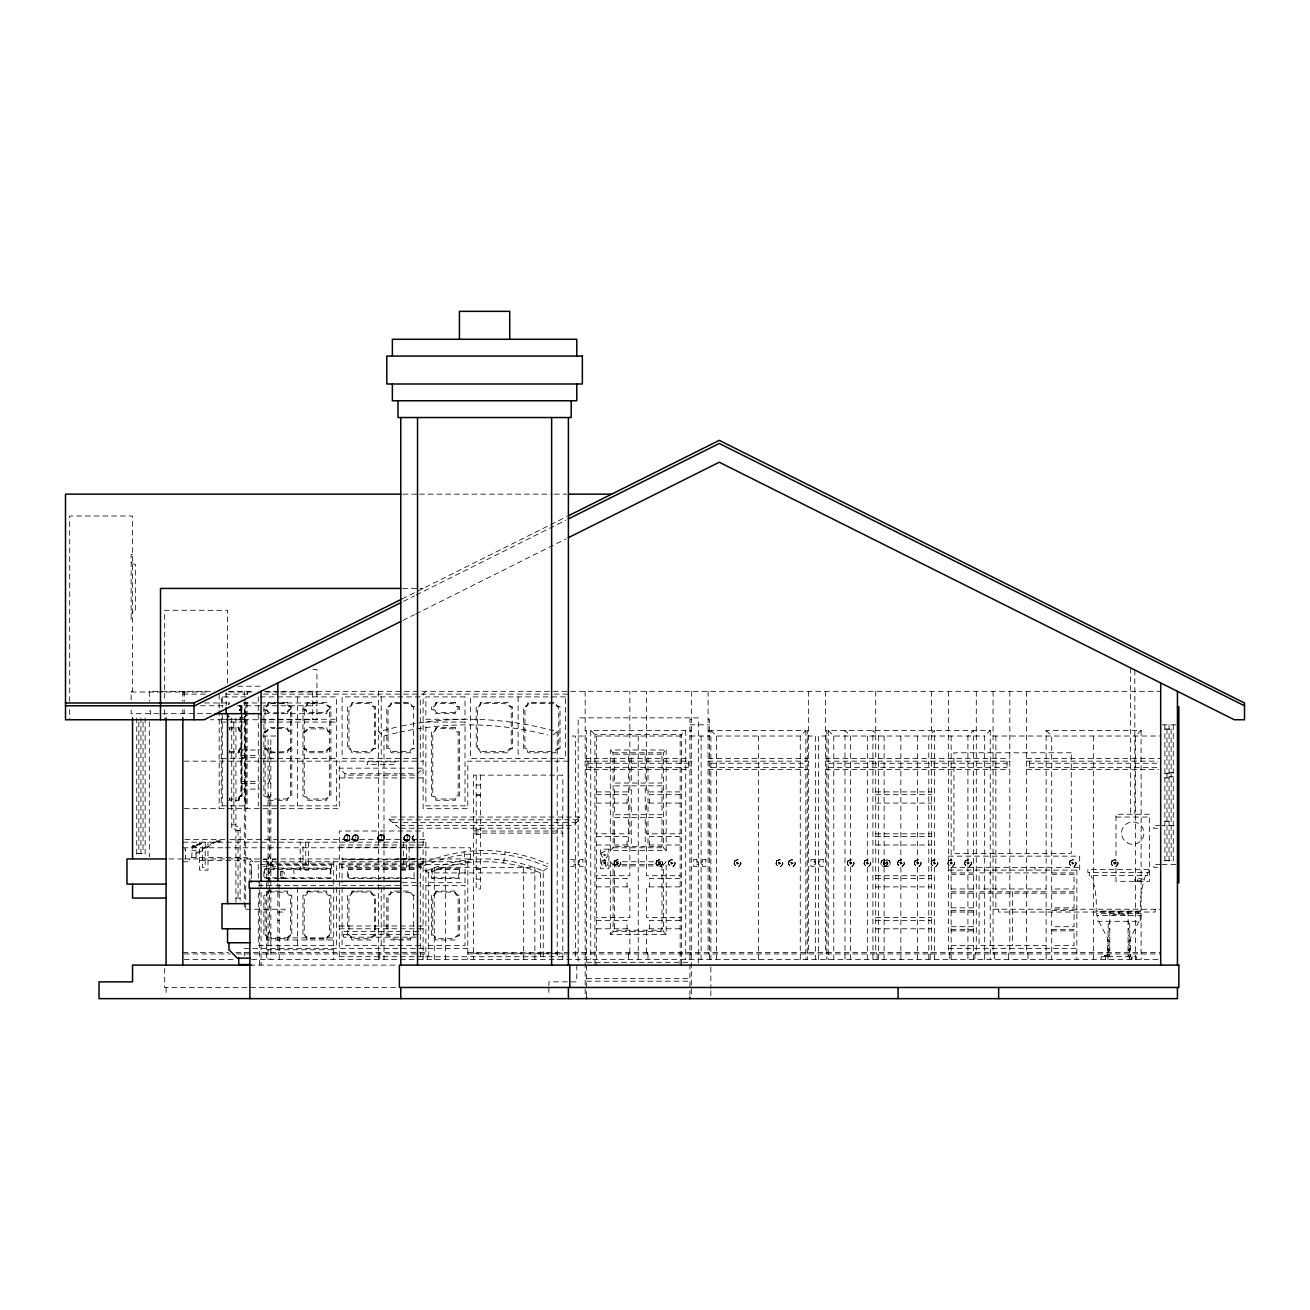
<?xml version="1.0" encoding="UTF-8"?>
<svg xmlns="http://www.w3.org/2000/svg" width="1310" height="1310" viewBox="0 0 1310 1310"><rect width="100%" height="100%" fill="white"/><g stroke="black" fill="none" stroke-linecap="round" stroke-linejoin="round"><path stroke-width="0.75" stroke-dasharray="5 3.75" d="M1131.971 956.742L1131.856 959.526L1131.856 955.334M229.315 728.9L238.682 728.9A4.896 3.455 -90 0 0 241.122 732.372L240.876 732.372A4.896 3.455 -90 0 1 238.436 728.9L238.371 728.344M229.61 728.344L229.561 728.9A4.896 3.455 -90 0 1 229.217 730.079M238.371 752.087L238.436 751.514A4.896 3.455 -90 0 1 240.876 748.059L241.286 747.977M238.371 799.575L238.436 799.018A4.896 3.455 -90 0 1 240.876 795.547L240.876 707.22A4.896 3.455 -90 0 1 239.321 705.959A4.896 3.455 90 0 0 240.876 707.22M503.646 862.995L505.103 851.909M197.024 845.507L200.332 843.591M1109.799 949.079L1108.113 951.682M247.099 694.12L248.261 691.32M268.059 783.511L269.451 780.727L269.451 750.008L270.843 747.191M268.059 858.951L269.451 856.151L269.451 797.479L270.843 794.695M268.059 934.39L269.451 931.59L269.451 872.918L270.843 870.118M1139.061 921.29L1130.35 938.222L1130.35 956.742L1130.268 955.334L1132.757 955.334L1132.757 956.742M191.784 857.559L192.259 846.096L201.56 843.591L195.632 846.096L192.259 846.096M1109.799 922.125L1108.113 924.582L1107.998 959.526M1128.09 929.838L1129.793 927.382M1108.113 937.174L1109.799 934.816M1108.113 946.033L1109.799 943.675M1128.09 942.234L1129.793 939.876M1128.09 951.093L1129.793 948.735M1129.793 954.368L1128.09 956.742L1128.09 911.121M885.838 866.237L888.033 863.356L886.002 862.389L887.361 864.207L887.771 862.389L885.953 862.438L887.427 864.174M885.625 866.336L887.59 864.027L887.017 861.063L884.332 859.655L881.548 860.866L880.779 863.798L882.596 866.237L888.295 866.336L890.26 864.027L889.687 861.063L887.001 859.655L884.234 860.866L883.464 863.798L885.265 866.237M425.897 691.32L423.114 694.12L423.114 808.663L467.817 808.663L467.817 761.159L568.393 761.159M417.53 773.735L423.114 768.151L339.29 768.151L344.89 773.735L397.339 773.735M666.168 850.567L663.384 847.783L663.384 752.792L666.168 749.991L610.296 749.991L610.296 850.567L666.168 850.567L666.168 749.991M680.152 965.11L680.152 736.024L685.736 730.44L590.745 730.44L590.745 959.526M610.296 850.567L613.096 847.783L613.096 752.792L610.296 749.991M666.168 934.39L663.384 931.59L663.384 864.534L666.168 861.751L610.296 861.751L610.296 934.39L666.168 934.39L666.168 861.751M800.279 959.526L800.279 736.024L805.863 730.44L710.871 730.44L710.871 959.526M610.296 934.39L613.096 931.59L613.096 864.534L610.296 861.751M984.678 959.526L984.678 736.024L990.262 730.44L828.215 730.44L828.215 959.526M1046.133 959.526L1046.133 730.44L1141.125 730.44L1135.541 736.024L1135.541 959.526M399.37 828.215L389.578 819.831L389.578 817.047L579.56 817.047L579.56 819.831L573.043 825.431L396.111 825.431M553.033 734.926L557.208 731.651L539.13 727.165A325.486 325.486 0 0 0 400.008 726.395M417.53 865.206L428.697 872.918A145.279 145.279 0 0 1 540.457 872.918L548.841 867.138L534.218 861.603A153.663 153.663 0 0 0 434.92 861.603L420.313 867.138M199.595 843.591L196.549 844.541L196.549 845.605M401.941 599.014L566.722 516.631M403.529 601.356L414.468 595.87M416.302 594.969L547.695 529.256M549.529 528.356L565.953 520.135M402.923 620.383L414.353 614.685M415.728 613.997L565.887 538.901M419.364 864.502L434.019 858.951A156.463 156.463 0 0 1 535.119 858.951L547.957 863.814M425.897 870.986L436.738 866.892A148.079 148.079 0 0 1 532.417 866.892L543.241 870.986L543.241 956.742M1137.538 880.959L1135.688 881.548L1134.542 879.976L1135.688 878.404L1143.188 879.01L1143.188 880.959L1137.538 880.959L1137.538 879.01M396.488 727.165L378.41 731.651L383.994 736.024L383.994 959.526M291.098 708.874L290.542 708.939A4.896 4.896 0 0 0 287.07 712.411L280.88 712.967M330.218 708.874L329.645 708.939A4.896 4.896 0 0 0 326.19 712.411L307.703 712.411A4.896 4.896 0 0 0 304.248 708.939L303.674 708.874M264.555 732.437L265.128 732.372A4.896 4.896 0 0 0 268.599 728.9L274.773 728.344M303.674 732.437L304.248 732.372A4.896 4.896 0 0 0 307.703 728.9L326.19 728.9A4.896 4.896 0 0 0 329.645 732.372L330.218 732.437M291.098 747.977L290.542 748.059A4.896 4.896 0 0 0 287.07 751.514L276.819 752.087M330.218 747.977L329.645 748.059A4.896 4.896 0 0 0 326.19 751.514L307.703 751.514A4.896 4.896 0 0 0 304.248 748.059L303.674 747.977M282.223 878.044L280.422 878.044A3.488 3.488 0 0 0 284.81 874.671A3.488 3.488 0 0 0 280.422 871.297L282.223 871.297M406.346 867.335L406.346 842.183M347.674 839.464L346.282 839.464M356.058 839.464L354.666 839.464M381.898 839.464L380.506 839.464M407.738 839.464L406.346 839.464M403.038 494.148L417.35 494.148M419.397 494.148L552.378 494.148M554.425 494.148L566.69 494.148M132.556 554.425L131.147 554.425L131.147 621.48L132.556 621.48M131.147 562.809L132.556 562.809M132.556 564.201L135.339 564.201L135.339 611.688L132.556 611.688M402.76 588.436L423.114 588.436M131.147 613.096L132.556 613.096M312.894 669.459L316.938 669.459L316.938 719.747L210.632 719.747M237.732 686.211L261.41 686.211M210.452 691.32L149.307 691.32L149.307 701.096M228.3 691.32L252.339 691.32M264.44 691.32L1160.693 691.32M131.147 692.024L209.223 692.024M251.864 692.024L226.139 692.024L226.139 705.795M266.061 692.024L278.244 692.024M280.274 692.024L316.938 692.024M182.843 692.712L184.235 692.712M182.843 694.12L207.275 694.12M225.14 694.12L251.192 694.12M263.474 694.12L552.018 694.12M554.064 694.12L568.393 694.12M245.969 696.904L221.275 696.904L221.275 707.072M260.231 696.904L336.506 696.904L336.506 805.863L260.231 805.863M204.507 702.979L229.037 702.979M243.349 702.979L316.938 702.979M200.43 705.779L224.96 705.779M237.225 705.779L316.938 705.779M239.681 705.451A4.192 2.964 -90 0 0 241.777 706.679L242.023 796.087A4.192 2.964 -90 0 0 239.059 800.279L228.939 800.279M241.531 707.302L241.531 795.481M241.286 708.874L240.876 708.939A4.896 3.455 -90 0 0 239.321 710.216M149.307 710.871L150.716 710.871L150.716 716.472L149.307 716.472M278.85 712.967L268.599 712.411A4.896 4.896 0 0 0 265.128 708.939L264.555 708.874M211.287 713.672L131.147 713.672L131.147 709.742M264.112 713.672L326.73 713.672A4.192 4.192 0 0 1 330.922 709.48M244.299 716.472L245.707 716.472M244.299 717.864L235.931 717.864L235.931 826.266L240.123 826.266L240.123 900.248M221.275 719.255L245.969 719.255M260.231 719.255L336.506 719.255M691.32 719.255L689.928 719.255L689.928 962.572M708.088 719.255L709.48 719.255L709.48 959.526M221.275 722.056L245.969 722.056M260.231 722.056L336.506 722.056M689.928 724.839L709.48 724.839M1162.085 724.839L1176.053 724.839M228.939 727.639L239.059 727.639A4.192 2.964 -90 0 0 242.023 731.832L241.777 731.832A4.192 2.964 -90 0 1 238.813 727.639M276.819 728.344L287.07 728.9A4.896 4.896 0 0 0 290.542 732.372L291.098 732.437M1164.868 729.031L1173.252 729.031M585.161 730.44L586.553 730.44L586.553 998.646M689.928 730.44L691.32 730.44M708.088 730.44L709.48 730.44M808.663 730.44L807.271 730.44L807.271 959.526M825.431 730.44L826.823 730.44L826.823 959.526M689.928 731.913L691.32 731.913M708.088 731.913L709.48 731.913M262.819 736.024L268.059 736.024L268.059 959.526M275.87 736.024L270.843 736.024L270.843 959.526M572.028 736.024L575.368 736.024L575.368 959.526M578.168 736.024L586.553 736.024M590.745 730.44L596.328 736.024L680.152 736.024M689.928 736.024L709.48 736.024M710.871 730.44L716.472 736.024L800.279 736.024M807.271 736.024L815.639 736.024L815.639 959.526M826.823 736.024L818.439 736.024L818.439 959.526M828.215 730.44L833.799 736.024L984.678 736.024M993.062 736.024L1160.693 736.024M241.515 749.991L259.396 749.991M274.773 752.087L268.599 751.514A4.896 4.896 0 0 0 265.128 748.059L264.555 747.977M228.939 752.792L239.059 752.792A4.192 2.964 -90 0 1 242.023 748.6L241.777 748.6A4.192 2.964 -90 0 0 238.813 752.792M547.842 752.792L527.881 752.792A4.192 4.192 0 0 0 523.689 748.6L523.689 706.679A4.192 4.192 0 0 0 527.881 702.487L555.817 702.487A4.192 4.192 0 0 0 560.009 706.679L560.009 748.6A4.192 4.192 0 0 0 555.817 752.792L549.84 752.792M613.096 752.792L663.384 752.792M241.515 755.575L259.396 755.575M241.515 757.671L259.396 757.671M221.275 758.375L245.969 758.375M260.231 758.375L336.506 758.375M585.161 758.375L691.32 758.375M708.088 758.375L808.663 758.375M825.431 758.375L1009.813 758.375M1026.582 758.375L1160.693 758.375M184.235 761.159L423.114 761.159M585.161 761.159L691.32 761.159M708.088 761.159L808.663 761.159M825.431 761.159L1009.813 761.159M1026.582 761.159L1157.893 761.159M587.944 763.255L688.52 763.255M710.871 763.255L805.863 763.255M828.215 763.255L1007.03 763.255M1029.382 763.255L1157.893 763.255M587.944 767.447L688.52 767.447M710.871 767.447L805.863 767.447M828.215 767.447L1007.03 767.447M1029.382 767.447L1157.893 767.447M585.161 769.543L691.32 769.543M708.088 769.543L808.663 769.543M825.431 769.543L1009.813 769.543M1026.582 769.543L1158.646 769.543M1169.06 772.343L1173.252 772.343M399.37 773.735L413.485 773.735M1164.868 773.735L1169.06 773.735M414.73 775.127L347.674 775.127L347.674 777.927M1169.06 776.535L1173.252 776.535M339.29 777.927L423.114 777.927M1164.868 777.927L1169.06 777.927M241.515 781.415L259.396 781.415M241.515 783.511L259.396 783.511M476.201 784.985L480.377 784.985M241.515 789.111L259.396 789.111M596.328 791.895L629.848 791.895L629.848 691.32M680.152 791.895L646.616 791.895L646.616 691.32M875.719 791.895L931.59 791.895M476.201 794.695L480.377 794.695M596.328 794.695L627.064 794.695L627.064 803.079M680.152 794.695L649.416 794.695L649.416 803.079M875.719 794.695L931.59 794.695M476.201 795.579L480.377 795.579M238.813 800.279A4.192 2.964 -90 0 1 241.777 796.087L242.023 796.087M596.328 803.079L629.848 803.079L629.848 833.799L596.328 833.799M680.152 803.079L646.616 803.079L646.616 833.799L680.152 833.799M875.719 803.079L931.59 803.079M184.235 808.663L339.29 808.663L339.29 761.159M1115.989 817.047L1149.509 817.047M389.578 819.831L579.56 819.831M1164.868 821.239L1169.06 821.239M392.853 822.631L400.991 822.631M403.038 822.631L551.837 822.631M553.884 822.631L570.194 822.631M572.224 822.631L576.302 822.631M231.739 824.858L235.931 824.858M1160.693 825.431L1153.701 825.431L1153.701 828.215L1160.693 828.215M1162.085 825.431L1164.868 825.431M1169.06 825.431L1175.774 825.431M400.762 828.215L569.784 828.215M476.201 829.623L480.377 829.623M235.931 830.458L240.123 830.458M473.401 831.015L562.809 831.015M473.401 833.111L562.809 833.111M875.719 833.799L931.59 833.799M476.201 834.503L480.377 834.503M596.328 836.599L627.064 836.599L627.064 844.983M680.152 836.599L649.416 836.599L649.416 844.983M875.719 836.599L931.59 836.599M184.89 839.399L227.776 839.399M229.823 839.399L262.508 839.399M264.538 839.399L278.834 839.399M280.88 839.399L401.4 839.399M403.431 839.399L417.743 839.399M419.773 839.399L425.897 839.399L425.897 956.742M182.843 842.183L425.897 842.183M339.29 844.983L423.114 844.983M596.328 844.983L629.848 844.983L629.848 875.719L596.328 875.719M680.152 844.983L646.616 844.983L646.616 875.719L680.152 875.719M875.719 844.983L931.59 844.983M191.784 846.882L196.107 846.882L196.107 853.432M339.29 847.21L423.114 847.21M182.843 847.783L223.699 847.783M225.516 847.783L258.414 847.783M260.051 847.783L274.756 847.783M276.312 847.783L397.307 847.783M399.353 847.783L413.649 847.783M415.696 847.783L470.601 847.783L470.601 861.751L249.899 861.751L249.899 882.694M613.096 847.783L663.384 847.783M191.784 850.288L196.107 850.288M136.748 853.367L145.132 853.367M948.358 856.151L1079.669 856.151L1079.669 870.118L948.358 870.118M398.191 858.607L396.93 859.294M401.646 858.607L414.5 858.607M169.039 858.951L182.843 858.951M184.595 858.951L470.601 858.951M398.191 859.294L395.866 859.655M401.106 859.294L414.5 859.294M263.31 859.655L266.651 859.655L266.651 959.526M275.591 859.655L272.251 859.655L272.251 866.336L275.591 866.336M570.62 859.655L573.976 859.655L573.976 866.336L570.62 866.336M199.611 860.342L244.299 860.342M1164.868 860.342L1173.252 860.342M182.843 861.751L189.819 861.751L189.819 858.951M266.651 861.98L268.059 861.98M270.843 861.98L272.251 861.98M573.976 861.98L575.368 861.98M578.168 861.98L579.56 861.98M696.904 861.98L698.312 861.98M701.096 861.98L702.487 861.98M814.247 861.98L815.639 861.98M818.439 861.98L819.831 861.98M266.651 863.143L333.706 863.143M339.29 863.143L423.114 863.143M266.651 864.207L268.059 864.207M270.843 864.207L272.251 864.207M573.976 864.207L575.368 864.207M578.168 864.207L579.56 864.207M696.904 864.207L698.312 864.207M701.096 864.207L702.487 864.207M814.247 864.207L815.639 864.207M818.439 864.207L819.831 864.207M249.899 864.534L251.291 864.534L251.291 882.694M260.281 864.534L274.314 864.534M276.328 864.534L336.506 864.534L336.506 882.694M339.29 864.534L423.114 864.534M425.897 864.534L465.017 864.534L465.017 882.694L425.897 882.694M613.096 864.534L663.384 864.534M1160.693 864.534L1153.701 864.534L1153.701 867.335L1160.693 867.335M1162.085 864.534L1176.053 864.534M263.31 866.336L266.651 866.336M951.142 867.335L1079.669 867.335M274.838 868.022L268.747 868.022L268.747 865.239L331.61 865.239L331.61 868.022L276.869 868.022M251.291 868.726L251.291 878.502M414.73 868.726L347.674 868.726L347.674 878.502L414.73 878.502M476.201 868.53L480.377 868.53M274.51 869.431L264.555 869.431L264.555 877.815L330.218 877.815L330.218 869.431L276.492 869.431M476.201 869.431L480.377 869.431M400.762 870.118L409.146 870.118L409.146 842.183M434.281 872.918L534.873 872.918M951.142 872.918L973.494 872.918M1046.133 872.918L979.078 872.918L979.078 888.982L1046.133 888.982M1051.717 872.918L1074.069 872.918L1074.069 888.982L1051.717 888.982M951.142 874.31L973.494 874.31M1051.717 874.31L1074.069 874.31M875.719 875.719L931.59 875.719M596.328 878.502L627.064 878.502L627.064 886.886M680.152 878.502L649.416 878.502L649.416 886.886M875.719 878.502L931.59 878.502M476.201 879.141L480.377 879.141M402.268 882.694L420.313 882.694M258.283 885.495L336.506 885.495M342.09 885.495L420.313 885.495M425.897 885.495L465.017 885.495L465.017 945.558L425.897 945.558M596.328 886.886L629.848 886.886L629.848 917.622L596.328 917.622M680.152 886.886L646.616 886.886L646.616 917.622L680.152 917.622M875.719 886.886L931.59 886.886M951.142 888.982L973.494 888.982M951.142 891.783L973.494 891.783M1046.133 891.783L979.078 891.783L979.078 945.558L1046.133 945.558M1051.717 891.783L1074.069 891.783L1074.069 907.846L1051.717 907.846M951.142 893.174L973.494 893.174M979.078 893.174L1046.133 893.174M1051.717 893.174L1074.069 893.174M235.931 898.071L240.123 898.071M951.142 907.846L973.494 907.846M993.062 909.238L1160.693 909.238M951.142 910.63L973.494 910.63M1051.717 910.63L1074.069 910.63L1074.069 926.694L1051.717 926.694M277.835 912.038L284.81 912.038L284.81 909.238L244.299 909.238L244.299 703.061M951.142 912.038L973.494 912.038M1141.239 913.43L1096.667 913.43L1096.667 915.526L1141.239 915.526M875.719 917.622L931.59 917.622M277.835 920.422L279.226 920.422M596.328 920.422L627.064 920.422L627.064 928.79M680.152 920.422L649.416 920.422L649.416 928.79M875.719 920.422L931.59 920.422M339.29 926.006L423.114 926.006M951.142 926.694L973.494 926.694M339.29 928.79L423.114 928.79M596.328 928.79L629.848 928.79L629.848 952.55M680.152 928.79L646.616 928.79L646.616 952.55M875.719 928.79L931.59 928.79M951.142 929.494L973.494 929.494M1051.717 929.494L1074.069 929.494L1074.069 945.558L1051.717 945.558M951.142 930.886L973.494 930.886M1051.717 930.886L1074.069 930.886M418.922 931.59L343.482 931.59L343.482 937.174L418.922 937.174M613.096 931.59L663.384 931.59M343.482 934.39L418.922 934.39M266.651 937.878L333.706 937.878M397.7 939.27L391.526 938.697A4.896 4.896 0 0 0 388.055 935.242L388.055 895.811A4.896 4.896 0 0 0 391.526 892.339L409.997 892.339A4.896 4.896 0 0 0 413.469 895.811L413.469 935.242A4.896 4.896 0 0 0 409.997 938.697L399.746 939.27M266.651 939.974L333.706 939.974M420.313 945.558L342.09 945.558L342.09 887.492M951.142 945.558L973.494 945.558M467.817 948.358L244.299 948.358L244.299 955.809M948.358 948.358L1076.869 948.358M266.651 949.75L333.706 949.75M182.843 952.55L228.48 952.55M235.8 952.55L426.601 952.55L426.601 953.942M467.817 952.55L1160.693 952.55M473.401 953.238L562.809 953.238M184.235 953.942L230.232 953.942M236.651 953.942L427.306 953.942L427.306 959.526M467.817 953.942L1159.989 953.942M339.29 956.742L567.115 956.742M184.235 959.526L233.295 959.526M251.635 959.526L1159.284 959.526M586.553 962.326L689.928 962.326M249.899 965.11L397.241 965.11M586.553 978.39L689.928 978.39M586.553 981.174L689.928 981.174M395.587 987.462L164.683 987.462L164.683 967.14M249.899 858.951L252.683 861.751M1046.133 730.44L1051.717 736.024L1051.717 959.526M885.478 866.336L883.513 864.027L884.086 861.063L886.772 859.655L889.539 860.866L890.325 863.798L888.508 866.237L882.809 866.336L880.828 864.027L881.417 861.063L884.103 859.655L886.87 860.866L887.64 863.798M1128.09 934.816L1129.793 937.174M1128.09 943.675L1129.793 946.033M1129.793 951.682L1128.09 949.079M1108.113 939.876L1109.799 942.234M1108.113 948.735L1109.799 951.093M1108.113 954.368L1109.799 956.742L1109.799 911.121M1128.09 922.125L1129.793 924.582L1129.793 959.526M1108.113 927.382L1109.799 929.838M1098.828 921.29L1107.556 938.222L1107.556 956.742M269.451 780.727L270.843 783.511M268.059 794.695L269.451 797.479M269.451 856.151L270.843 858.951M268.059 870.118L269.451 872.918M269.451 931.59L270.843 934.39M268.059 747.191L269.451 750.008M464.051 851.909L465.508 862.995M185.627 850.567L184.825 848.585A2.8 2.8 0 0 1 185.627 850.567L185.627 858.951M229.61 752.087L229.561 751.514A4.896 3.455 90 0 0 229.217 750.335M229.315 751.514L238.682 751.514A4.896 3.455 -90 0 1 241.122 748.059M229.61 799.575L229.561 799.018A4.896 3.455 -90 0 0 229.217 797.839M229.315 799.018L238.682 799.018A4.896 3.455 -90 0 1 241.122 795.547M1173.252 724.839L1173.252 864.534M1171.156 729.031L1171.156 860.342M1169.06 724.839L1169.06 864.534M1166.964 729.031L1166.964 860.342M1164.868 724.839L1164.868 864.534M1155.092 909.238L1155.092 912.038L998.646 912.038L998.646 909.238M1147.527 872.509L1147.527 875.653L1089.265 875.653L1089.265 872.509M1141.125 730.44L1141.125 959.526M1140.208 915.526L1140.208 921.29L1097.698 921.29L1097.698 915.526M1138.128 913.43L1138.128 911.858L1099.761 911.858L1099.761 913.43M1136.392 959.526L1136.392 956.742L1101.17 956.742L1101.17 959.526M1134.837 670.016L1134.837 814.247M1130.645 667.92L1130.645 814.247M1129.547 956.742L1129.547 959.526M1124.75 915.526L1124.75 914.478L1113.14 914.478L1113.14 915.526M1118.953 911.858L1118.953 914.478M1106.917 956.742L1106.917 955.334L1104.346 955.334L1104.346 956.742M1106.017 955.334L1105.869 956.742M1105.706 956.742L1105.706 959.526M1104.428 955.334L1104.428 956.742M1093.637 736.024L1093.637 959.526M1076.869 870.118L1076.869 959.526M1034.966 867.335L1034.966 870.118M1029.382 761.159L1029.382 769.543M1027.973 953.942L1027.973 959.526M1027.286 952.55L1027.286 953.942M1026.582 691.32L1026.582 952.55M1012.614 891.783L1012.614 945.558M1009.813 691.32L1009.813 952.55M1009.126 952.55L1009.126 953.942M1008.422 953.942L1008.422 959.526M1007.03 761.159L1007.03 769.543M995.846 736.024L995.846 909.238M994.454 953.942L994.454 959.526M993.75 952.55L993.75 953.942M993.062 691.32L993.062 952.55M990.262 730.44L990.262 959.526M976.294 691.32L976.294 952.55M975.59 952.55L975.59 953.942M974.902 953.942L974.902 959.526M973.494 959.526L973.494 730.44L967.91 736.024L967.91 959.526M951.142 736.024L951.142 959.526M949.75 953.942L949.75 959.526M949.046 952.55L949.046 953.942M948.358 691.32L948.358 952.55M934.39 959.526L934.39 730.44L928.79 736.024L928.79 959.526M931.59 691.32L931.59 952.55M930.886 952.55L930.886 953.942M930.198 953.942L930.198 959.526M917.622 736.024L917.622 959.526M900.854 736.024L900.854 959.526M884.103 736.024L884.103 959.526M878.502 959.526L878.502 736.024L872.918 730.44L872.918 959.526M877.111 953.942L877.111 959.526M876.406 952.55L876.406 953.942M875.719 691.32L875.719 952.55M867.335 736.024L867.335 959.526M850.567 959.526L850.567 736.024L844.983 730.44L844.983 959.526M833.799 736.024L833.799 959.526M826.119 952.55L826.119 953.942M825.431 691.32L825.431 952.55M808.663 691.32L808.663 952.55M807.959 952.55L807.959 953.942M805.863 730.44L805.863 959.526M758.375 736.024L758.375 959.526M716.472 736.024L716.472 959.526M710.871 967.091L710.871 988.788M710.871 990.753L710.871 998.646M708.775 952.55L708.775 953.942M708.088 691.32L708.088 952.55M701.096 736.024L701.096 959.526M698.312 963.079L698.312 717.864L578.168 717.864L578.168 965.11M691.32 691.32L691.32 994.912M690.616 952.55L690.616 953.942M689.928 964.324L689.928 995.24M688.52 761.159L688.52 769.543M685.736 730.44L685.736 959.526M681.544 965.11L681.544 734.632L594.937 734.632L594.937 965.11M648.008 953.942L648.008 959.526M647.32 952.55L647.32 953.942M638.232 736.024L638.232 959.526M629.16 952.55L629.16 953.942M628.456 953.942L628.456 959.526M596.328 736.024L596.328 965.11M587.944 761.159L587.944 769.543M585.848 952.55L585.848 953.942M585.161 691.32L585.161 994.912M576.777 965.11L576.777 981.878L548.841 981.878L548.841 985.611M562.809 959.526L562.809 775.127L473.401 775.127L473.401 959.526M557.208 731.651L557.208 959.526M548.841 987.462L548.841 994.912M540.457 872.918L540.457 956.742M534.873 959.526L534.873 867.335L434.281 867.335L434.281 959.526M523.689 867.335L523.689 959.526M518.105 696.904L518.105 758.375M480.377 775.127L480.377 831.015M480.377 833.111L480.377 888.982L476.201 888.982L476.201 833.111M476.201 775.127L476.201 831.015M467.817 861.751L467.817 959.526M445.466 867.335L445.466 959.526M428.697 872.918L428.697 956.742M423.114 959.526L423.114 831.015L339.29 831.015L339.29 959.526M420.313 857.559L420.313 859.655L342.09 859.655L342.09 857.559M420.313 864.534L420.313 956.742M403.562 842.183L403.562 867.335M381.21 696.904L381.21 758.375M381.21 887.492L381.21 945.558M379.802 953.942L379.802 959.526M379.114 952.55L379.114 953.942M378.41 691.32L378.41 882.563M378.41 884.61L378.41 959.526M372.122 859.655L345.578 859.655M371.074 859.294L346.642 859.294M358.154 837.483L358.154 837.991A2.8 2.587 0 0 1 353.962 840.25A2.8 2.587 0 0 1 353.962 835.747A2.8 2.587 0 0 1 358.154 837.991M344.89 773.735L344.89 777.927M342.09 864.534L342.09 882.694M336.506 887.492L336.506 945.558L258.283 945.558L258.283 887.492M333.706 861.751L333.706 959.526M312.762 692.024L312.762 719.747M308.57 842.183L308.57 870.118L300.186 870.118L300.186 842.183M305.77 842.183L305.77 867.335L302.97 867.335L302.97 842.183M297.386 696.904L297.386 805.863M297.386 887.492L297.386 945.558M293.898 868.726L293.898 878.617M282.027 871.265L282.027 878.06M280.618 871.265L280.618 878.06M279.226 884.348L279.226 959.526M278.522 952.55L278.522 953.942M277.835 883.267L277.835 952.55M268.747 868.726L268.747 880.598M261.067 883.529L261.067 965.11M259.675 881.303L259.675 965.11M258.283 696.904L258.283 805.863M258.283 864.534L258.283 882.694M247.099 702.242L247.099 808.663M247.099 858.951L247.099 857.559L191.227 857.559L191.227 858.951M245.969 702.848L245.969 805.863L221.275 805.863L221.275 714.752M245.707 710.871L245.707 909.238M244.986 698.934L244.986 805.863M244.299 691.32L244.299 695.233M241.777 706.679L241.777 796.087M238.027 830.458L238.027 898.071M235.931 902.262L235.931 829.05L231.739 829.05L231.739 717.864M233.835 722.056L233.835 824.858M227.547 683.214L227.547 610.296L164.683 610.296L164.683 701.505M222.258 696.904L222.258 707.072M222.258 714.752L222.258 805.863M220.162 841.806L218.115 841.806M219.163 694.12L219.163 708.432M219.163 710.478L219.163 808.663M207.979 842.183L207.979 870.118L199.611 870.118L199.611 842.183M205.195 842.183L205.195 867.335L202.395 867.335L202.395 842.183M196.107 854.562L196.107 857.559M184.235 691.32L184.235 701.472M184.235 709.611L184.235 713.672M182.843 691.32L182.843 701.472M182.843 709.611L182.843 713.672M166.075 987.462L166.075 994.912M164.683 709.611L164.683 719.747M149.307 721.908L149.307 856.92M145.132 717.864L145.132 855.528M143.036 722.056L143.036 853.367M140.94 717.864L140.94 855.528M138.844 722.056L138.844 853.367M136.748 717.864L136.748 855.528M131.147 699.884L131.147 691.32L132.556 691.32L132.556 516.009L69.692 516.009L69.692 701.407M69.692 709.562L69.692 719.747M414.73 706.679A4.192 4.192 0 0 1 410.538 702.487L390.986 702.487A4.192 4.192 0 0 1 386.794 706.679L386.794 748.6A4.192 4.192 0 0 1 390.986 752.792L410.538 752.792A4.192 4.192 0 0 1 414.73 748.6M302.97 748.6A4.192 4.192 0 0 1 307.162 752.792L326.73 752.792A4.192 4.192 0 0 1 330.922 748.6M263.867 748.6A4.192 4.192 0 0 1 268.059 752.792L287.61 752.792A4.192 4.192 0 0 1 291.802 748.6M302.97 709.48A4.192 4.192 0 0 1 307.162 713.672M287.61 713.672A4.192 4.192 0 0 1 291.802 709.48M263.867 709.48A4.192 4.192 0 0 1 268.059 713.672M302.97 731.832A4.192 4.192 0 0 0 307.162 727.639L326.73 727.639A4.192 4.192 0 0 0 330.922 731.832M263.867 731.832A4.192 4.192 0 0 0 268.059 727.639L287.61 727.639A4.192 4.192 0 0 0 291.802 731.832M242.023 706.679A4.192 2.964 -90 0 1 239.927 705.451M228.775 704.583A4.192 2.964 -90 0 0 229.185 702.487L228.939 702.487A4.192 2.964 -90 0 1 228.529 704.583M239.927 710.708A4.192 2.964 -90 0 1 242.023 709.48L241.777 709.48A4.192 2.964 -90 0 0 239.681 710.708M239.566 710.216A4.896 3.455 -90 0 1 241.122 708.939M241.122 707.22A4.896 3.455 90 0 1 239.566 705.959M414.73 895.27A4.192 4.192 0 0 1 410.538 891.078L390.986 891.078A4.192 4.192 0 0 1 386.794 895.27L386.794 935.782A4.192 4.192 0 0 1 390.986 939.974L410.538 939.974A4.192 4.192 0 0 1 414.73 935.782M326.73 939.974A4.192 4.192 0 0 1 330.922 935.782L330.922 895.27A4.192 4.192 0 0 1 326.73 891.078L307.162 891.078A4.192 4.192 0 0 1 302.97 895.27L302.97 935.782A4.192 4.192 0 0 1 307.162 939.974M287.61 939.974A4.192 4.192 0 0 1 291.802 935.782L291.802 895.27A4.192 4.192 0 0 1 287.61 891.078L268.059 891.078A4.192 4.192 0 0 1 263.867 895.27L263.867 935.782A4.192 4.192 0 0 1 268.059 939.974M383.994 736.024A319.902 319.902 0 0 1 397.716 732.617M399.681 732.192A319.902 319.902 0 0 1 547.727 734.992M414.517 841.135A3.504 3.242 0 0 1 414.517 834.863M347.707 834.978A2.8 2.587 0 0 1 347.707 839.988L346.986 834.372L346.282 839.988A2.8 2.587 0 0 1 346.249 834.978M414.615 840.823A3.144 2.915 0 0 1 414.615 835.174M414.026 840.25A2.8 2.587 0 0 1 414.026 835.747M381.93 834.978A2.8 2.587 0 0 1 381.93 839.988L381.21 834.372L380.506 839.988A2.8 2.587 0 0 1 380.473 834.978M407.77 834.978A2.8 2.587 0 0 1 407.77 839.988L407.05 834.372L406.346 839.988A2.8 2.587 0 0 1 406.329 834.978M356.091 834.978A2.8 2.587 0 0 1 356.091 839.988L355.354 834.372L354.666 839.988A2.8 2.587 0 0 1 354.633 834.978M414.026 839.726A2.8 2.587 0 0 1 414.026 835.223M1145.562 875.653A84.348 84.348 0 0 0 1140.748 911.121L1096.044 911.121A84.348 84.348 0 0 0 1091.23 875.653M268.665 703.192L268.599 703.765A4.896 4.896 0 0 1 265.128 707.22L265.128 795.547A4.896 4.896 0 0 1 268.599 799.018L287.07 799.018A4.896 4.896 0 0 1 290.542 795.547L290.542 707.22A4.896 4.896 0 0 1 287.07 703.765L268.665 703.192M268.665 891.783L268.599 892.339A4.896 4.896 0 0 1 265.128 895.811L265.128 935.242A4.896 4.896 0 0 1 268.599 938.697L287.07 938.697A4.896 4.896 0 0 1 290.542 935.242L290.542 895.811A4.896 4.896 0 0 1 287.07 892.339L268.665 891.783M307.784 703.192L307.703 703.765A4.896 4.896 0 0 1 304.248 707.22L304.248 795.547A4.896 4.896 0 0 1 307.703 799.018L326.19 799.018A4.896 4.896 0 0 1 329.645 795.547L329.645 707.22A4.896 4.896 0 0 1 326.19 703.765L307.784 703.192M307.784 891.783L307.703 892.339A4.896 4.896 0 0 1 304.248 895.811L304.248 935.242A4.896 4.896 0 0 1 307.703 938.697L326.19 938.697A4.896 4.896 0 0 1 329.645 935.242L329.645 895.811A4.896 4.896 0 0 1 326.19 892.339L307.784 891.783M352.488 703.192L352.406 703.765A4.896 4.896 0 0 1 348.951 707.22L348.951 748.059A4.896 4.896 0 0 1 352.406 751.514L370.894 751.514A4.896 4.896 0 0 1 374.349 748.059L374.349 707.22A4.896 4.896 0 0 1 370.894 703.765L352.488 703.192M355.387 866.45L356.729 866.811L355.387 866.45M352.488 891.783L352.406 892.339A4.896 4.896 0 0 1 348.951 895.811L348.951 935.242A4.896 4.896 0 0 1 352.406 938.697L370.894 938.697A4.896 4.896 0 0 1 374.349 935.242L374.349 895.811A4.896 4.896 0 0 1 370.894 892.339L352.488 891.783M391.592 703.192L391.526 703.765A4.896 4.896 0 0 1 388.055 707.22L388.055 748.059A4.896 4.896 0 0 1 391.526 751.514L409.997 751.514A4.896 4.896 0 0 1 413.469 748.059L413.469 707.22A4.896 4.896 0 0 1 409.997 703.765L391.592 703.192M436.296 703.192L436.214 703.765A4.896 4.896 0 0 1 432.758 707.22L432.758 708.939A4.896 4.896 0 0 1 436.214 712.411L454.701 712.411A4.896 4.896 0 0 1 458.156 708.939L458.156 707.22A4.896 4.896 0 0 1 454.701 703.765L436.296 703.192M436.296 728.344L436.214 728.9A4.896 4.896 0 0 1 432.758 732.372L432.758 795.547A4.896 4.896 0 0 1 436.214 799.018L454.701 799.018A4.896 4.896 0 0 1 458.156 795.547L458.156 732.372A4.896 4.896 0 0 1 454.701 728.9L436.296 728.344M436.296 891.783L436.214 892.339A4.896 4.896 0 0 1 432.758 895.811L432.758 935.242A4.896 4.896 0 0 1 436.214 938.697L454.701 938.697A4.896 4.896 0 0 1 458.156 935.242L458.156 895.811A4.896 4.896 0 0 1 454.701 892.339L436.296 891.783M480.999 703.192L480.917 703.765A4.896 4.896 0 0 1 477.462 707.22L477.462 748.059A4.896 4.896 0 0 1 480.917 751.514L507.789 751.514A4.896 4.896 0 0 1 511.244 748.059L511.244 707.22A4.896 4.896 0 0 1 507.789 703.765L480.999 703.192M528.487 703.192L528.421 703.765A4.896 4.896 0 0 1 524.95 707.22L524.95 748.059A4.896 4.896 0 0 1 528.421 751.514L555.276 751.514A4.896 4.896 0 0 1 558.748 748.059L558.748 707.22A4.896 4.896 0 0 1 555.276 703.765L528.487 703.192M601.912 852.679L601.339 855.643L603.304 857.952L606.333 857.853L608.135 855.43L607.365 852.499L604.598 851.271L601.912 852.679M603.779 854.071L604.237 855.823L605.859 854.988L603.779 854.071M614.603 861.063L614.03 864.027L615.995 866.336L619.024 866.237L620.825 863.798L620.056 860.866L617.288 859.655L614.603 861.063M616.47 862.438L616.863 864.174L618.533 863.437L616.519 862.389L616.928 864.207L618.549 863.356L616.47 862.438M656.506 861.063L655.933 864.027L657.898 866.336L660.928 866.237L662.729 863.798L661.959 860.866L659.192 859.655L656.506 861.063M658.373 862.438L658.832 864.207L660.453 863.356L658.422 862.389L658.766 864.174L660.437 863.437L660.191 862.389L658.373 862.438M668.968 861.063L668.378 864.027L670.36 866.336L673.389 866.237L675.19 863.798L674.421 860.866L671.653 859.655L668.968 861.063M670.835 862.438L671.228 864.174L672.898 863.437L670.884 862.389L671.293 864.207L672.914 863.356L670.835 862.438M734.73 861.063L734.157 864.027L736.122 866.336L739.151 866.237L740.969 863.798L740.199 860.866L737.415 859.655L734.73 861.063M736.597 862.438L736.99 864.174L738.66 863.437L736.646 862.389L737.072 864.207L738.676 863.356L736.597 862.438M776.633 861.063L776.06 864.027L778.025 866.336L781.055 866.237L782.872 863.798L782.103 860.866L779.319 859.655L776.633 861.063M778.5 862.438L778.91 864.174L780.563 863.437L778.549 862.389L778.975 864.207L780.58 863.356L778.5 862.438M789.095 861.063L788.522 864.027L790.487 866.336L793.516 866.237L795.334 863.798L794.548 860.866L791.78 859.655L789.095 861.063M790.962 862.438L791.355 864.174L793.025 863.437L791.011 862.389L791.42 864.207L793.041 863.356L790.962 862.438M847.881 861.063L847.308 864.027L849.273 866.336L852.302 866.237L854.12 863.798L853.334 860.866L850.567 859.655L847.881 861.063M849.748 862.438L850.223 864.207L851.828 863.356L849.797 862.389L850.141 864.174L851.811 863.437L851.565 862.389L849.748 862.438M864.649 861.063L864.076 864.027L866.041 866.336L869.07 866.237L870.872 863.798L870.102 860.866L867.335 859.655L864.649 861.063M866.516 862.438L866.909 864.174L868.579 863.437L866.565 862.389L866.974 864.207L868.596 863.356L866.516 862.438M883.267 862.438L883.677 864.174L885.347 863.437L883.317 862.389L883.742 864.207L885.363 863.356L883.267 862.438M898.169 861.063L897.596 864.027L899.561 866.336L902.59 866.237L904.408 863.798L903.638 860.866L900.854 859.655L898.169 861.063M900.035 862.438L900.428 864.174L902.099 863.437L900.085 862.389L900.51 864.207L902.115 863.356L900.035 862.438M914.937 861.063L914.364 864.027L916.329 866.336L919.358 866.237L921.159 863.798L920.39 860.866L917.622 859.655L914.937 861.063M916.803 862.438L917.197 864.174L918.867 863.437L916.853 862.389L917.262 864.207L918.621 862.389L916.803 862.438M931.705 861.063L931.132 864.027L933.097 866.336L936.126 866.237L937.927 863.798L937.158 860.866L934.39 859.655L931.705 861.063M933.572 862.438L933.965 864.174L935.635 863.437L933.621 862.389L934.03 864.207L935.651 863.356L933.572 862.438M948.456 861.063L947.883 864.027L949.848 866.336L952.878 866.237L954.695 863.798L953.926 860.866L951.142 859.655L948.456 861.063M950.323 862.438L950.716 864.174L952.386 863.437L950.372 862.389L950.798 864.207L952.157 862.389L950.323 862.438M965.224 861.063L964.651 864.027L966.616 866.336L969.646 866.237L971.463 863.798L970.677 860.866L967.91 859.655L965.224 861.063M967.091 862.438L967.484 864.174L969.154 863.437L967.14 862.389L967.55 864.207L968.909 862.389L967.091 862.438M1069.992 861.063L1069.418 864.027L1071.383 866.336L1074.413 866.237L1076.23 863.798L1075.445 860.866L1072.677 859.655L1069.992 861.063M1071.858 862.438L1072.251 864.174L1073.922 863.437L1071.908 862.389L1072.317 864.207L1073.938 863.356L1071.858 862.438M1111.895 861.063L1111.322 864.027L1113.287 866.336L1116.316 866.237L1118.134 863.798L1117.364 860.866L1114.581 859.655L1111.895 861.063M1113.762 862.438L1114.155 864.174L1115.825 863.437L1113.811 862.389L1114.237 864.207L1115.596 862.389L1113.762 862.438M602.06 860.866L601.29 863.798L603.091 866.237L606.121 866.336L608.086 864.027L607.512 861.063L604.827 859.655L602.06 860.866M603.828 862.389L605.187 864.207L605.646 862.438L603.828 862.389M614.75 860.866L613.964 863.798L615.782 866.237L618.811 866.336L620.776 864.027L620.203 861.063L617.518 859.655L614.75 860.866M656.654 860.866L655.884 863.798L657.685 866.237L660.715 866.336L662.68 864.027L662.107 861.063L659.421 859.655L656.654 860.866M669.099 860.866L668.329 863.798L670.147 866.237L673.176 866.336L675.141 864.027L674.568 861.063L671.883 859.655L669.099 860.866M734.877 860.866L734.108 863.798L735.909 866.237L738.938 866.336L740.92 864.027L740.33 861.063L737.645 859.655L734.877 860.866M776.781 860.866L776.011 863.798L777.829 866.237L780.858 866.336L782.823 864.027L782.25 861.063L779.565 859.655L776.781 860.866M789.242 860.866L788.473 863.798L790.274 866.237L793.303 866.336L795.268 864.027L794.695 861.063L792.01 859.655L789.242 860.866M848.029 860.866L847.259 863.798L849.06 866.237L852.09 866.336L854.054 864.027L853.481 861.063L850.796 859.655L848.029 860.866M864.797 860.866L864.027 863.798L865.828 866.237L868.857 866.336L870.822 864.027L870.249 861.063L867.564 859.655L864.797 860.866M898.316 860.866L897.547 863.798L899.348 866.237L902.377 866.336L904.358 864.027L903.769 861.063L901.083 859.655L898.316 860.866M915.084 860.866L914.314 863.798L916.116 866.237L919.145 866.336L921.11 864.027L920.537 861.063L917.851 859.655L915.084 860.866M931.852 860.866L931.066 863.798L932.884 866.237L935.913 866.336L937.878 864.027L937.305 861.063L934.62 859.655L931.852 860.866M948.604 860.866L947.834 863.798L949.652 866.237L952.665 866.336L954.646 864.027L954.073 861.063L951.387 859.655L948.604 860.866M965.372 860.866L964.602 863.798L966.403 866.237L969.433 866.336L971.398 864.027L970.825 861.063L968.139 859.655L965.372 860.866M1070.139 860.866L1069.369 863.798L1071.171 866.237L1074.2 866.336L1076.165 864.027L1075.592 861.063L1072.906 859.655L1070.139 860.866M1112.043 860.866L1111.273 863.798L1113.091 866.237L1116.12 866.336L1118.085 864.027L1117.512 861.063L1114.826 859.655L1112.043 860.866M214.234 841.822L195.796 853.629L195.796 854.759L214.709 842.658A5.371 5.371 0 0 1 217.624 841.806L220.669 841.806L220.669 840.856L217.575 840.856A6.206 6.206 0 0 0 214.234 841.822M420.313 696.904L342.09 696.904L342.09 758.375L420.313 758.375L420.313 696.904M465.017 696.904L425.897 696.904L425.897 719.255L465.017 719.255L465.017 696.904M565.592 696.904L470.601 696.904L470.601 758.375L565.592 758.375L565.592 696.904M287.61 702.487L268.059 702.487A4.192 4.192 0 0 1 263.867 706.679L263.867 796.087A4.192 4.192 0 0 1 268.059 800.279L287.61 800.279A4.192 4.192 0 0 1 291.802 796.087L291.802 706.679A4.192 4.192 0 0 1 287.61 702.487M326.73 702.487L307.162 702.487A4.192 4.192 0 0 1 302.97 706.679L302.97 796.087A4.192 4.192 0 0 1 307.162 800.279L326.73 800.279A4.192 4.192 0 0 1 330.922 796.087L330.922 706.679A4.192 4.192 0 0 1 326.73 702.487M371.418 702.487L351.866 702.487A4.192 4.192 0 0 1 347.674 706.679L347.674 748.6A4.192 4.192 0 0 1 351.866 752.792L371.418 752.792A4.192 4.192 0 0 1 375.61 748.6L375.61 706.679A4.192 4.192 0 0 1 371.418 702.487M455.241 702.487L435.69 702.487A4.192 4.192 0 0 1 431.498 706.679L431.498 709.48A4.192 4.192 0 0 1 435.69 713.672L455.241 713.672A4.192 4.192 0 0 1 459.433 709.48L459.433 706.679A4.192 4.192 0 0 1 455.241 702.487M508.329 702.487L480.377 702.487A4.192 4.192 0 0 1 476.201 706.679L476.201 748.6A4.192 4.192 0 0 1 480.377 752.792L508.329 752.792A4.192 4.192 0 0 1 512.521 748.6L512.521 706.679A4.192 4.192 0 0 1 508.329 702.487M465.017 722.056L425.897 722.056L425.897 805.863L465.017 805.863L465.017 722.056M455.241 727.639L435.69 727.639A4.192 4.192 0 0 1 431.498 731.832L431.498 796.087A4.192 4.192 0 0 1 435.69 800.279L455.241 800.279A4.192 4.192 0 0 1 459.433 796.087L459.433 731.832A4.192 4.192 0 0 1 455.241 727.639M1071.285 752.792L953.942 752.792L953.942 853.367L1071.285 853.367L1071.285 752.792M628.456 754.183L614.488 754.183L614.488 783.053L628.456 783.053L628.456 754.183M645.224 754.183L631.256 754.183L631.256 783.053L645.224 783.053L645.224 754.183M661.992 754.183L648.008 754.183L648.008 783.053L661.992 783.053L661.992 754.183M395.178 761.863L367.242 761.863L367.242 764.663L395.178 764.663L395.178 761.863M628.456 785.853L614.488 785.853L614.488 814.722L628.456 814.722L628.456 785.853M645.224 785.853L631.256 785.853L631.256 814.722L645.224 814.722L645.224 785.853M661.992 785.853L648.008 785.853L648.008 814.722L661.992 814.722L661.992 785.853M1149.509 814.247L1115.989 814.247L1115.989 881.303L1149.509 881.303L1149.509 814.247M628.456 817.505L614.488 817.505L614.488 846.375L628.456 846.375L628.456 817.505M645.224 817.505L631.256 817.505L631.256 846.375L645.224 846.375L645.224 817.505M661.992 817.505L648.008 817.505L648.008 846.375L661.992 846.375L661.992 817.505M608.904 849.175L600.52 849.175L600.52 868.726L608.904 868.726L608.904 849.175M582.917 859.655L579.56 859.655L579.56 866.336L582.917 866.336L582.917 859.655M696.904 859.655L693.563 859.655L693.563 866.336L696.904 866.336L696.904 859.655M705.844 859.655L702.487 859.655L702.487 866.336L705.844 866.336L705.844 859.655M814.247 859.655L810.89 859.655L810.89 866.336L814.247 866.336L814.247 859.655M823.188 859.655L819.831 859.655L819.831 866.336L823.188 866.336L823.188 859.655M605.417 860.342L604.008 860.342L604.008 865.943L605.417 865.943L605.417 860.342M421.018 865.943L341.386 865.943L341.386 867.335L421.018 867.335L421.018 865.943M661.992 865.943L614.488 865.943L614.488 930.198L661.992 930.198L661.992 865.943M330.922 868.726L263.867 868.726L263.867 878.502L330.922 878.502L330.922 868.726M459.433 868.726L431.498 868.726L431.498 878.502L459.433 878.502L459.433 868.726M414.026 869.431L348.378 869.431L348.378 877.815L414.026 877.815L414.026 869.431M458.729 869.431L432.185 869.431L432.185 877.815L458.729 877.815L458.729 869.431M1148.919 869.365L1087.873 869.365L1087.873 872.509L1148.919 872.509L1148.919 869.365M371.418 891.078L351.866 891.078A4.192 4.192 0 0 1 347.674 895.27L347.674 935.782A4.192 4.192 0 0 1 351.866 939.974L371.418 939.974A4.192 4.192 0 0 1 375.61 935.782L375.61 895.27A4.192 4.192 0 0 1 371.418 891.078M455.241 891.078L435.69 891.078A4.192 4.192 0 0 1 431.498 895.27L431.498 935.782A4.192 4.192 0 0 1 435.69 939.974L455.241 939.974A4.192 4.192 0 0 1 459.433 935.782L459.433 895.27A4.192 4.192 0 0 1 455.241 891.078M1127.157 842.788A11.168 11.168 0 0 0 1143.925 833.111A11.168 11.168 0 0 0 1127.157 823.433A11.168 11.168 0 0 0 1127.157 842.788M378.737 840.168A3.504 3.242 0 0 0 384.583 838.711A3.504 3.242 0 0 0 380.293 834.732A3.504 3.242 0 0 0 378.737 840.168A3.504 3.242 0 0 0 384.583 838.842A3.504 3.242 0 0 0 380.293 834.863A3.504 3.242 0 0 0 378.737 840.299M404.577 840.299A3.504 3.242 0 0 0 410.423 838.842A3.504 3.242 0 0 0 406.149 834.863A3.504 3.242 0 0 0 404.577 840.299M345.234 840.807A3.504 3.242 0 0 0 350.474 837.991A3.504 3.242 0 0 0 345.234 835.191A3.504 3.242 0 0 0 345.234 840.807M353.618 840.807A3.504 3.242 0 0 0 358.858 837.991A3.504 3.242 0 0 0 353.618 835.191A3.504 3.242 0 0 0 353.618 840.807M345.414 840.529A3.144 2.915 0 0 0 350.13 837.991A3.144 2.915 0 0 0 345.414 835.469A3.144 2.915 0 0 0 345.414 840.529M345.005 839.825A2.8 2.587 0 0 0 349.672 838.662A2.8 2.587 0 0 0 346.249 835.485A2.8 2.587 0 0 0 345.005 839.825M405.068 839.825A2.8 2.587 0 0 0 409.752 838.662A2.8 2.587 0 0 0 406.329 835.485A2.8 2.587 0 0 0 405.068 839.825M405.478 840.529A3.144 2.915 0 0 0 410.194 837.991A3.144 2.915 0 0 0 405.478 835.469A3.144 2.915 0 0 0 405.478 840.529M353.782 840.529A3.144 2.915 0 0 0 358.514 837.991A3.144 2.915 0 0 0 353.782 835.469A3.144 2.915 0 0 0 353.782 840.529M379.229 839.694A2.8 2.587 0 0 0 383.895 838.531A2.8 2.587 0 0 0 380.473 835.354A2.8 2.587 0 0 0 379.229 839.694"/><path stroke-width="1.5" d="M65.5 702.979L194.011 702.979L401.286 599.341M568.393 515.796L719.255 440.357L1244.5 702.979L1244.5 719.747L1234.298 719.747L719.255 462.217L568.393 537.657M400.762 602.731L194.682 705.779L65.5 705.779M568.393 518.924L719.255 443.484L1244.5 705.779M400.762 621.48L204.229 719.747L65.5 719.747L65.5 494.148L400.991 494.148M568.736 494.148L611.688 494.148M400.713 588.436L160.491 588.436L160.491 719.747M1177.444 706.679L1178.853 706.679L1178.853 882.694L1177.444 882.694M214.938 713.672L261.067 713.672M227.547 716.472L228.939 716.472M166.075 858.951L126.972 858.951L126.972 884.103L166.075 884.103M400.762 881.303L249.195 881.303L249.195 888.278L400.762 888.278M166.075 898.071L132.556 898.071L132.556 884.103M249.899 903.654L221.963 903.654L221.963 928.79L249.899 928.79M249.899 942.758L227.547 942.758L227.547 928.79M249.899 958.134L237.323 958.134L228.939 949.75L228.939 942.758M249.899 964.553L238.715 964.553L238.715 958.134M251.585 965.11L132.556 965.11L132.556 981.878L99.02 981.878L99.02 998.646L1177.444 998.646L1177.444 987.462M1177.444 691.32L1177.444 965.11M1160.693 682.936L1160.693 965.11M998.646 987.462L998.646 998.646M898.071 987.462L898.071 998.646M689.928 997.237L689.928 998.646M586.553 997.237L586.553 998.646M576.777 356.058L576.777 339.29L392.378 339.29L392.378 356.058M576.777 383.994L576.777 400.762L392.378 400.762L392.378 383.994M571.193 400.762L571.193 417.53L397.962 417.53L397.962 400.762M569.784 965.11L569.784 987.462M568.393 417.53L568.393 965.11M568.393 987.462L568.393 998.646M551.625 417.53L551.625 965.11M509.721 339.29L509.721 311.354L459.433 311.354L459.433 339.29M417.53 417.53L417.53 965.11M400.762 417.53L400.762 965.11M400.762 987.462L400.762 998.646M277.835 682.936L277.835 881.303M261.067 691.32L261.067 881.303M249.899 888.278L249.899 998.646M227.547 713.672L227.547 903.654M226.139 707.76L226.139 713.672M194.011 702.979L194.011 719.747M182.843 717.765L182.843 965.11M166.075 717.765L166.075 965.11M132.556 717.765L132.556 858.951M582.361 356.058L386.794 356.058L386.794 383.994L582.361 383.994L582.361 356.058M1178.853 965.11L399.37 965.11L399.37 987.462L1178.853 987.462L1178.853 965.11"/></g></svg>
